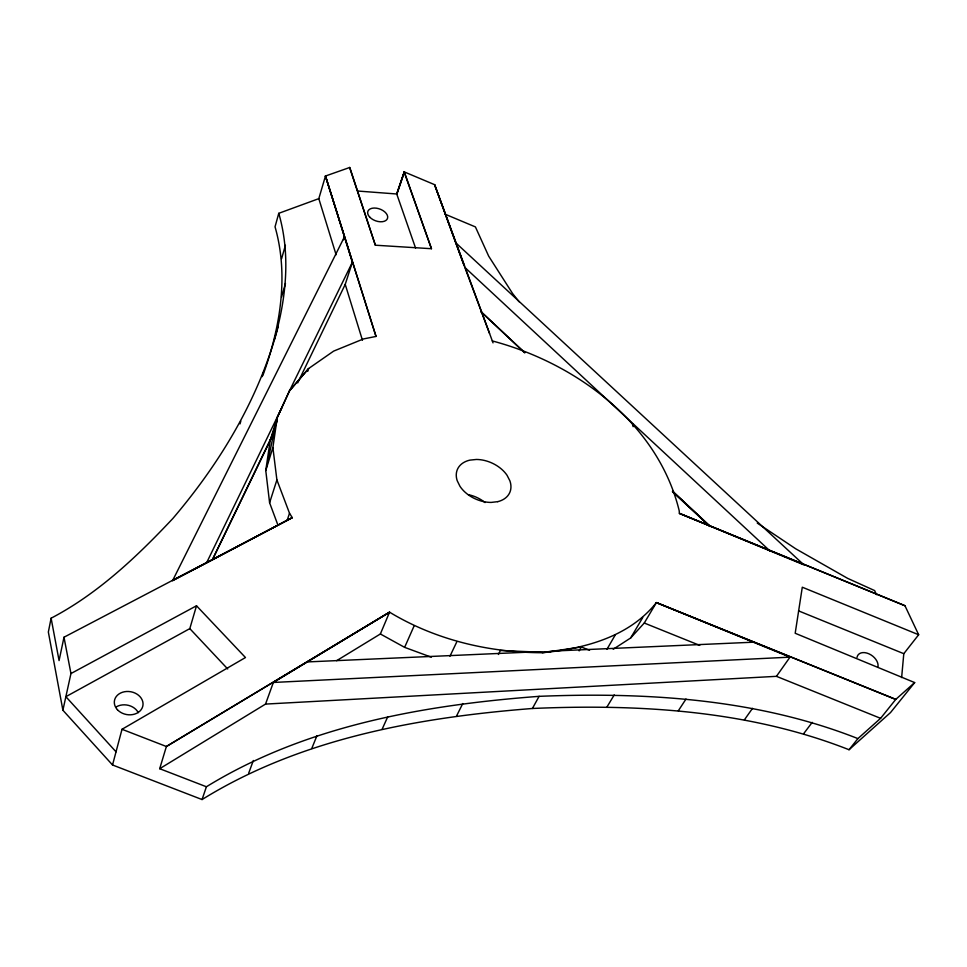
<?xml version="1.0" encoding="UTF-8"?>
<svg xmlns="http://www.w3.org/2000/svg" width="967" height="967" viewBox="0 0 967 967"><rect width="100%" height="100%" fill="white"/><g stroke="black" fill="none" stroke-linecap="round" stroke-linejoin="round"><path stroke-width="1.45" d="M263.06 374.906C280.164 327.91 289.012 275.764 275.039 226.81L278.762 213.32L318.808 198.646L325.468 176.03L349.776 167.46L375.353 245.207L431.463 248.712L404.303 171.921L396.736 193.992L415.556 248.011M901.631 677.577L903.794 653.692L918.65 634.751L904.955 605.717L679.39 513.38L679.197 510.721C657.935 423.256 575.885 363.157 492.324 340.94L434.606 184.673L404.303 171.921L396.736 193.992L357.863 191.043M277.843 524.888L269.6 502.767L265.756 470.494L272.887 447.576L277.263 417.514L289.471 390.873L308.618 368.536L333.663 351.106L363.447 338.946L376.018 336.431L325.468 176.03L376.018 336.431M277.263 417.514L270.204 440.468L265.756 470.494L277.263 417.514L289.471 390.873L308.618 368.536L307.711 371.388M274.302 339.804C286.232 298.924 290.765 254.72 278.762 213.32M278.254 326.266C259.41 397.872 220.561 462.468 172.839 518.505C136.855 556.774 97.993 593.653 51.106 618.203L48.35 632.031L62.891 710.237L112.535 764.982L202.055 799.552C300.761 738.365 418.252 717.466 532.406 708.485C639.018 703.879 748.784 710.249 849.038 749.727L890.534 712.546L914.673 682.581L795.188 633.264L802.296 587.211L918.65 634.751M272.887 447.576L276.9 479.934L289.52 513.272L292.3 517.623L63.991 637.229L59.072 660.594L51.106 618.203M62.891 710.237L70.954 673.552L63.991 637.229M112.535 764.982L122.011 729.287L245.473 657.536L196.506 605.777L70.954 673.552M172.646 580.309L205.222 563.64M281.578 258.769L285.41 245.28M240.009 423.897L240.795 421.177M281.554 297.026L285.47 283.524M262.238 376.647L263.423 372.573M116.028 751.818L65.865 696.687L189.81 628.623L196.506 605.777M613.211 649.244L630.665 637.966L644.264 623.026L656.4 602.598L895.756 699.407L880.586 718.324L857.91 738.595C756.98 698.766 646.5 692.021 539.102 696.337C424.223 705.003 305.935 725.576 206.406 786.763L159.7 768.705L166.384 746.5L389.556 612.184C435.355 639.864 489.012 652.64 542.294 652.713C584.153 648.809 629.191 636.939 656.4 602.598L895.756 699.407L914.673 682.581M289.471 390.873L352.363 262.275L325.468 176.03M343.515 239.719L344.385 236.963L172.513 580.78L292.3 517.623L206.527 562.951L281.905 407.542M269.6 502.767L276.9 479.934M297.691 382.92L345.231 284.371L352.363 262.275M287.151 520.367L289.52 513.272M396.796 194.379L404.303 171.921M202.055 799.552L206.406 786.763M212.45 559.7L270.204 440.468L277.033 421.261M159.7 768.705L265.538 704.085L273.359 682.46L389.556 612.184L380.369 633.977L336.613 660.691M248.652 773.262L253.342 760.497M311.761 748.482L316.91 735.814M431.33 657.197L404.629 647.358L414.178 625.746M382.11 729.263L387.767 716.74M270.204 440.468L273.178 433.941M449.957 656.23L456.932 641.568M212.365 559.772L272.356 435.428M456.593 715.906L462.77 703.553M498.404 654.466L500.41 650.513L542.523 652.29L555.07 650.972L753.075 642.209M542.294 652.713L581.312 647.008L589.544 650.259M532.406 708.485L539.102 696.337M579.136 650.876L581.312 647.008M606.962 649.268L615.145 635.138M630.665 637.966L642.753 617.502M607.034 706.865L614.226 694.922M678.326 710.769L685.99 699.044M744.397 719.835L752.519 708.34M265.538 704.085L776.441 676.332L790.003 657.149L656.4 602.598M803.674 733.663L812.207 722.361M849.038 749.727L857.91 738.595M122.011 729.287L166.384 746.5L389.556 612.184M273.359 682.46L790.003 657.149M307.494 661.912L528.623 652.133L542.523 652.29M644.264 623.026L699.745 645.4M776.441 676.332L880.586 718.324M904.955 605.717L679.39 513.38L803.915 564.873L455.735 242.79L434.606 184.673L464.317 266.022L455.735 242.79M798.537 610.866L903.794 653.692M444.917 214.118L475.401 226.907L488.686 256.158L512.643 293.605L519.049 301.752M380.369 633.977L404.629 647.358M757.246 523.062L795.732 548.797L847.648 578.363L874.639 590.583L876.537 594.693M769.998 550.985L464.837 267.424L489.532 333.373M672.428 491.683L709.935 526.495M672.621 491.466L710.044 526.374M480.853 311.507L524.924 352.786M672.536 491.067L709.996 526.145M480.696 311.459L524.465 352.653M189.81 628.623L227.704 668.971M492.324 340.94L493.037 342.874M404.121 171.908L431.463 248.712M349.583 167.448L375.353 245.207M318.808 198.646L336.105 254.768M345.231 284.371L362.456 340.239M632.491 423.739L633.119 426.665M468.294 494.657A28.019 19.787 23.9 0 1 485.035 502.55M116.475 706.756A14.312 11.556 9.4 0 1 138.257 712.655M857.04 657.342A11.797 7.821 36.4 0 1 868.874 653.789A11.797 7.821 36.4 0 1 878 666.577M497.751 501.655L491.151 502.417A28.611 19.763 24 0 1 459.966 486.304L457.198 480.684A28.611 19.763 24 0 1 469.889 460.123L476.429 459.458A28.611 19.763 24 0 1 507.034 475.268L509.875 480.78A28.611 19.763 24 0 1 497.751 501.655M369.696 217.091A10.444 6.261 20 0 0 386.945 219.473A10.444 6.261 20 0 0 376.393 208.171A10.444 6.261 20 0 0 369.696 217.091M117.394 709.681A14.445 11.592 9.8 0 0 142.028 708.267A14.445 11.592 9.8 0 0 126.629 691.49A14.445 11.592 9.8 0 0 117.394 709.681"/></g></svg>
